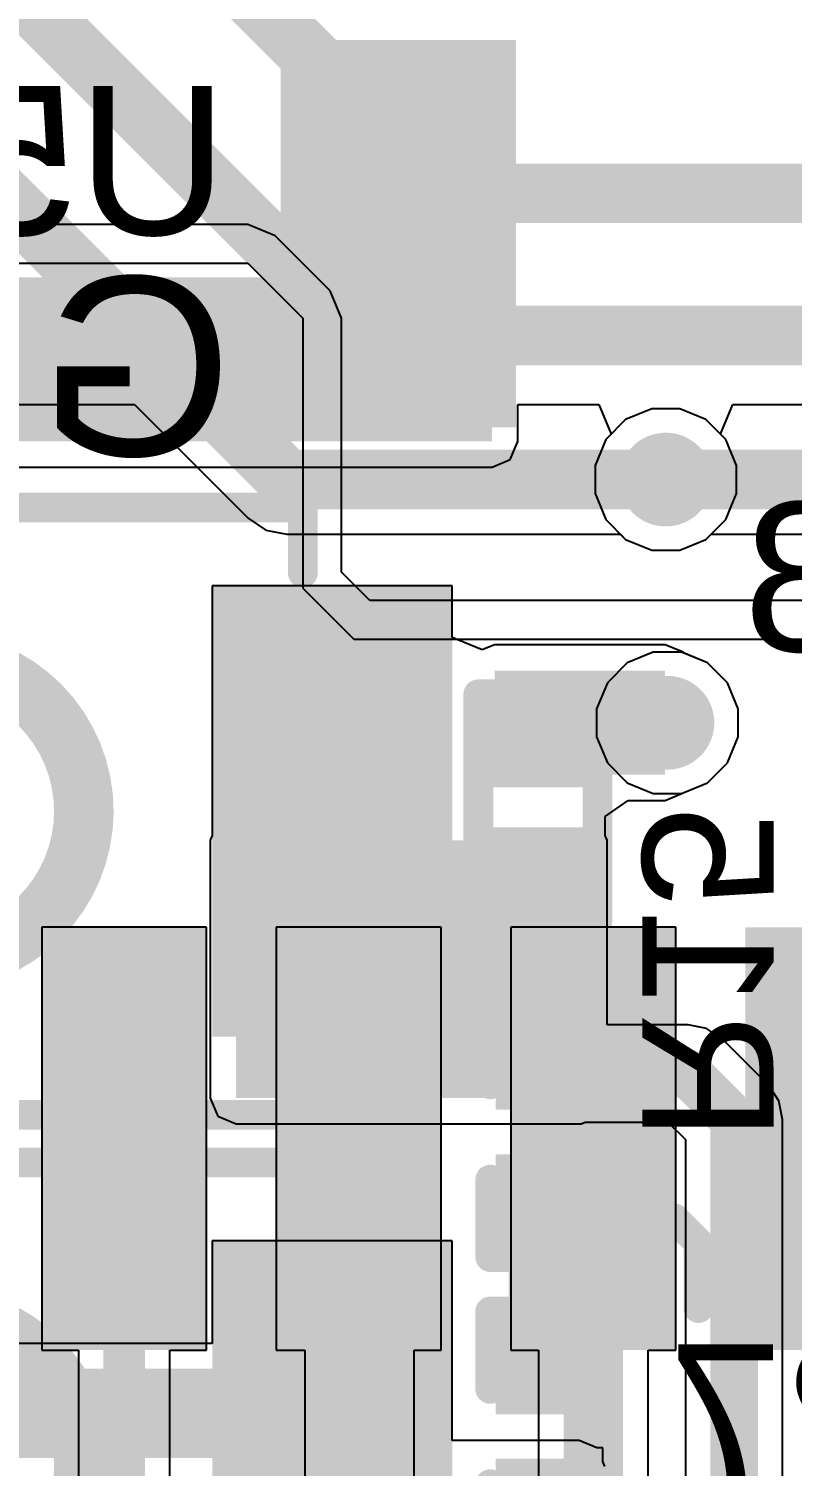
# Model space of a CAD drawing. Header units: millimetres. Extents: x -0.24 to 4.31, y -0.01 to 3.37.
# Drawn here: x 0.114 to 0.2421, y 0.718 to 0.9594 of the extents above; entities that cross this region are included whole.
import ezdxf

# ---------------------------------------------------------------- set-up
doc = ezdxf.new("R2010")
doc.units = ezdxf.units.MM
doc.header["$MEASUREMENT"] = 0
for name, color, linetype in [('BottomLayer', 5, 'Continuous'), ('BottomOverlay', 54, 'Continuous'), ('BottomPaste', 16, 'Continuous'), ('BottomSolder', 6, 'Continuous'), ('MidLayer1', 16, 'Continuous'), ('MidLayer2', 76, 'Continuous'), ('TopLayer', 1, 'Continuous'), ('TopPaste', 8, 'Continuous'), ('TopSolder', 216, 'Continuous'), ('ViaHoleLayer', 16, 'Continuous')]:
    doc.layers.add(name, color=color, linetype=linetype)
doc.styles.add('Arial', font='', dxfattribs={"height": 0.2})
doc.styles.get('Arial').set_extended_font_data('Arial')

# ---------------------------------------------------------------- blocks, each defined once
blk = doc.blocks.new('SOP_4_2_54_B_40')
at = {"layer": 'BottomLayer'}
blk.add_hatch(color=5, dxfattribs=at).paths.add_polyline_path([(0.09449, -0.03425), (0.15157, -0.03425), (0.15157, -0.06575), (0.09449, -0.06575)])
at = {"layer": 'BottomPaste'}
blk.add_hatch(color=16, dxfattribs=at).paths.add_polyline_path([(0.09449, -0.03425), (0.15157, -0.03425), (0.15157, -0.06575), (0.09449, -0.06575)])
at = {"layer": 'BottomSolder'}
blk.add_hatch(color=6, dxfattribs=at).paths.add_polyline_path([(0.09049, -0.03025), (0.15557, -0.03025), (0.15557, -0.06975), (0.09049, -0.06975)])
blk = doc.blocks.new('B3U_1000P_B_42')
at = {"layer": 'BottomLayer'}
for points in [[(-0.08307, 0.03386), (-0.05079, 0.03386), (-0.05079, -0.03386), (-0.08307, -0.03386)], [(0.05079, 0.03386), (0.08307, 0.03386), (0.08307, -0.03386), (0.05079, -0.03386)]]:
    blk.add_hatch(color=5, dxfattribs=at).paths.add_polyline_path(points)
at = {"layer": 'BottomPaste'}
for points in [[(-0.08307, 0.03386), (-0.05079, 0.03386), (-0.05079, -0.03386), (-0.08307, -0.03386)], [(0.05079, 0.03386), (0.08307, 0.03386), (0.08307, -0.03386), (0.05079, -0.03386)]]:
    blk.add_hatch(color=16, dxfattribs=at).paths.add_polyline_path(points)
at = {"layer": 'BottomSolder'}
for points in [[(-0.08707, 0.03786), (-0.04679, 0.03786), (-0.04679, -0.03786), (-0.08707, -0.03786)], [(0.04679, 0.03786), (0.08707, 0.03786), (0.08707, -0.03786), (0.04679, -0.03786)]]:
    blk.add_hatch(color=6, dxfattribs=at).paths.add_polyline_path(points)
at = {"layer": 'BottomOverlay', "const_width": 0.005}
for points in [[(-0.062, 0.051), (0.062, 0.051)], [(-0.062, 0.04), (-0.062, 0.051)], [(0.062, 0.04), (0.062, 0.051)], [(-0.062, -0.051), (-0.062, -0.04)], [(0.062, -0.051), (0.062, -0.04)], [(-0.062, -0.051), (0.062, -0.051)]]:
    blk.add_lwpolyline(points, dxfattribs=at)
at = {"layer": 'BottomOverlay'}
for points, const_width in [([(-0.06325, 0.051, 1), (-0.06075, 0.051, 1)], 0.0025), ([(-0.06325, 0.051, 1), (-0.06075, 0.051, 1)], 0.0025), ([(0.06075, 0.051, 1), (0.06325, 0.051, 1)], 0.0025), ([(0.06075, 0.051, 1), (0.06325, 0.051, 1)], 0.0025), ([(-0.06325, 0.04, 1), (-0.06075, 0.04, 1)], 0.0025), ([(0.06075, 0.04, 1), (0.06325, 0.04, 1)], 0.0025), ([(0.02524, 0, 1), (-0.02524, 0, 1)], 0.01), ([(-0.02774, 0, 1), (-0.02274, 0, 1)], 0.005), ([(0.02274, 0, 1), (0.02774, 0, 1)], 0.005), ([(-0.06325, -0.04, 1), (-0.06075, -0.04, 1)], 0.0025), ([(0.06075, -0.04, 1), (0.06325, -0.04, 1)], 0.0025), ([(-0.06325, -0.051, 1), (-0.06075, -0.051, 1)], 0.0025), ([(-0.06325, -0.051, 1), (-0.06075, -0.051, 1)], 0.0025), ([(0.06075, -0.051, 1), (0.06325, -0.051, 1)], 0.0025), ([(0.06075, -0.051, 1), (0.06325, -0.051, 1)], 0.0025)]:
    blk.add_lwpolyline(points, format="xyb", close=True, dxfattribs=dict(at, const_width=const_width))
blk = doc.blocks.new('B3U_1000P_B_43')
at = {"layer": 'BottomLayer'}
for points in [[(-0.08307, 0.03386), (-0.05079, 0.03386), (-0.05079, -0.03386), (-0.08307, -0.03386)], [(0.05079, 0.03386), (0.08307, 0.03386), (0.08307, -0.03386), (0.05079, -0.03386)]]:
    blk.add_hatch(color=5, dxfattribs=at).paths.add_polyline_path(points)
at = {"layer": 'BottomPaste'}
for points in [[(-0.08307, 0.03386), (-0.05079, 0.03386), (-0.05079, -0.03386), (-0.08307, -0.03386)], [(0.05079, 0.03386), (0.08307, 0.03386), (0.08307, -0.03386), (0.05079, -0.03386)]]:
    blk.add_hatch(color=16, dxfattribs=at).paths.add_polyline_path(points)
at = {"layer": 'BottomSolder'}
for points in [[(-0.08707, 0.03786), (-0.04679, 0.03786), (-0.04679, -0.03786), (-0.08707, -0.03786)], [(0.04679, 0.03786), (0.08707, 0.03786), (0.08707, -0.03786), (0.04679, -0.03786)]]:
    blk.add_hatch(color=6, dxfattribs=at).paths.add_polyline_path(points)
at = {"layer": 'BottomOverlay', "const_width": 0.005}
for points in [[(-0.062, 0.051), (0.062, 0.051)], [(-0.062, 0.04), (-0.062, 0.051)], [(0.062, 0.04), (0.062, 0.051)], [(-0.062, -0.051), (-0.062, -0.04)], [(0.062, -0.051), (0.062, -0.04)], [(-0.062, -0.051), (0.062, -0.051)]]:
    blk.add_lwpolyline(points, dxfattribs=at)
at = {"layer": 'BottomOverlay'}
for points, const_width in [([(-0.06325, 0.051, 1), (-0.06075, 0.051, 1)], 0.0025), ([(-0.06325, 0.051, 1), (-0.06075, 0.051, 1)], 0.0025), ([(0.06075, 0.051, 1), (0.06325, 0.051, 1)], 0.0025), ([(0.06075, 0.051, 1), (0.06325, 0.051, 1)], 0.0025), ([(-0.06325, 0.04, 1), (-0.06075, 0.04, 1)], 0.0025), ([(0.06075, 0.04, 1), (0.06325, 0.04, 1)], 0.0025), ([(0.02524, 0, 1), (-0.02524, 0, 1)], 0.01), ([(-0.02774, 0, 1), (-0.02274, 0, 1)], 0.005), ([(0.02274, 0, 1), (0.02774, 0, 1)], 0.005), ([(-0.06325, -0.04, 1), (-0.06075, -0.04, 1)], 0.0025), ([(0.06075, -0.04, 1), (0.06325, -0.04, 1)], 0.0025), ([(-0.06325, -0.051, 1), (-0.06075, -0.051, 1)], 0.0025), ([(-0.06325, -0.051, 1), (-0.06075, -0.051, 1)], 0.0025), ([(0.06075, -0.051, 1), (0.06325, -0.051, 1)], 0.0025), ([(0.06075, -0.051, 1), (0.06325, -0.051, 1)], 0.0025)]:
    blk.add_lwpolyline(points, format="xyb", close=True, dxfattribs=dict(at, const_width=const_width))
blk = doc.blocks.new('R___0201_B_46')
at = {"layer": 'BottomLayer'}
for points in [[(-0.01614, 0.00728), (-0.00551, 0.00728), (-0.00551, -0.00728), (-0.01614, -0.00728)], [(0.00551, 0.00728), (0.01614, 0.00728), (0.01614, -0.00728), (0.00551, -0.00728)]]:
    blk.add_hatch(color=5, dxfattribs=at).paths.add_polyline_path(points)
at = {"layer": 'BottomPaste'}
for points in [[(-0.01614, 0.00728), (-0.00551, 0.00728), (-0.00551, -0.00728), (-0.01614, -0.00728)], [(0.00551, 0.00728), (0.01614, 0.00728), (0.01614, -0.00728), (0.00551, -0.00728)]]:
    blk.add_hatch(color=16, dxfattribs=at).paths.add_polyline_path(points)
at = {"layer": 'BottomSolder'}
for points in [[(-0.01831, 0.00945), (-0.00335, 0.00945), (-0.00335, -0.00945), (-0.01831, -0.00945)], [(0.00335, 0.00945), (0.01831, 0.00945), (0.01831, -0.00945), (0.00335, -0.00945)]]:
    blk.add_hatch(color=6, dxfattribs=at).paths.add_polyline_path(points)
at = {"layer": 'BottomOverlay', "const_width": 0.005}
for points in [[(-0.019, 0.01), (-0.019, -0.01)], [(-0.019, 0.01), (0.019, 0.01)], [(0.019, 0.01), (0.019, -0.01)], [(-0.019, -0.01), (0.019, -0.01)]]:
    blk.add_lwpolyline(points, dxfattribs=at)
at = {"layer": 'BottomOverlay', "const_width": 0.0025}
for points in [[(-0.02025, 0.01, 1), (-0.01775, 0.01, 1)], [(-0.02025, 0.01, 1), (-0.01775, 0.01, 1)], [(0.01775, 0.01, 1), (0.02025, 0.01, 1)], [(0.01775, 0.01, 1), (0.02025, 0.01, 1)], [(-0.02025, -0.01, 1), (-0.01775, -0.01, 1)], [(-0.02025, -0.01, 1), (-0.01775, -0.01, 1)], [(0.01775, -0.01, 1), (0.02025, -0.01, 1)], [(0.01775, -0.01, 1), (0.02025, -0.01, 1)]]:
    blk.add_lwpolyline(points, format="xyb", close=True, dxfattribs=at)
blk = doc.blocks.new('V________T______60')
at = {"layer": 'TopLayer'}
for points in [[(-0.0689, -0.01821), (-0.04921, -0.01821), (-0.04921, -0.0812), (-0.0689, -0.0812)], [(-0.02953, -0.01821), (-0.00984, -0.01821), (-0.00984, -0.0812), (-0.02953, -0.0812)], [(0.00984, -0.01821), (0.02953, -0.01821), (0.02953, -0.0812), (0.00984, -0.0812)], [(0.04921, -0.01821), (0.0689, -0.01821), (0.0689, -0.0812), (0.04921, -0.0812)]]:
    blk.add_hatch(color=1, dxfattribs=at).paths.add_polyline_path(points)
at = {"layer": 'TopPaste'}
for points in [[(-0.0689, -0.01821), (-0.04921, -0.01821), (-0.04921, -0.0812), (-0.0689, -0.0812)], [(-0.02953, -0.01821), (-0.00984, -0.01821), (-0.00984, -0.0812), (-0.02953, -0.0812)], [(0.00984, -0.01821), (0.02953, -0.01821), (0.02953, -0.0812), (0.00984, -0.0812)], [(0.04921, -0.01821), (0.0689, -0.01821), (0.0689, -0.0812), (0.04921, -0.0812)]]:
    blk.add_hatch(color=8, dxfattribs=at).paths.add_polyline_path(points)
at = {"layer": 'TopSolder'}
for points in [[(-0.0729, -0.01421), (-0.04521, -0.01421), (-0.04521, -0.0852), (-0.0729, -0.0852)], [(-0.03353, -0.01421), (-0.00584, -0.01421), (-0.00584, -0.0852), (-0.03353, -0.0852)], [(0.00584, -0.01421), (0.03353, -0.01421), (0.03353, -0.0852), (0.00584, -0.0852)], [(0.04521, -0.01421), (0.0729, -0.01421), (0.0729, -0.0852), (0.04521, -0.0852)]]:
    blk.add_hatch(color=216, dxfattribs=at).paths.add_polyline_path(points)
blk = doc.blocks.new('CAP_0201_B_63')
at = {"layer": 'BottomLayer'}
for points in [[(-0.01772, 0.00591), (-0.00591, 0.00591), (-0.00591, -0.00591), (-0.01772, -0.00591)], [(0.00591, 0.00591), (0.01772, 0.00591), (0.01772, -0.00591), (0.00591, -0.00591)]]:
    blk.add_hatch(color=5, dxfattribs=at).paths.add_polyline_path(points)
at = {"layer": 'BottomPaste'}
for points in [[(-0.01772, 0.00591), (-0.00591, 0.00591), (-0.00591, -0.00591), (-0.01772, -0.00591)], [(0.00591, 0.00591), (0.01772, 0.00591), (0.01772, -0.00591), (0.00591, -0.00591)]]:
    blk.add_hatch(color=16, dxfattribs=at).paths.add_polyline_path(points)
at = {"layer": 'BottomSolder'}
for points in [[(-0.01988, 0.00807), (-0.00374, 0.00807), (-0.00374, -0.00807), (-0.01988, -0.00807)], [(0.00374, 0.00807), (0.01988, 0.00807), (0.01988, -0.00807), (0.00374, -0.00807)]]:
    blk.add_hatch(color=6, dxfattribs=at).paths.add_polyline_path(points)
at = {"layer": 'BottomOverlay', "const_width": 0.005}
for points in [[(-0.021, 0.009), (-0.008, 0.009)], [(-0.021, 0.009), (-0.021, -0.009)], [(0.008, 0.009), (0.021, 0.009)], [(0.021, 0.009), (0.021, -0.009)], [(-0.021, -0.009), (-0.008, -0.009)], [(0.008, -0.009), (0.021, -0.009)]]:
    blk.add_lwpolyline(points, dxfattribs=at)
at = {"layer": 'BottomOverlay', "const_width": 0.0025}
for points in [[(-0.02225, 0.009, 1), (-0.01975, 0.009, 1)], [(-0.02225, 0.009, 1), (-0.01975, 0.009, 1)], [(-0.00925, 0.009, 1), (-0.00675, 0.009, 1)], [(0.00675, 0.009, 1), (0.00925, 0.009, 1)], [(0.01975, 0.009, 1), (0.02225, 0.009, 1)], [(0.01975, 0.009, 1), (0.02225, 0.009, 1)], [(-0.02225, -0.009, 1), (-0.01975, -0.009, 1)], [(-0.02225, -0.009, 1), (-0.01975, -0.009, 1)], [(-0.00925, -0.009, 1), (-0.00675, -0.009, 1)], [(0.00675, -0.009, 1), (0.00925, -0.009, 1)], [(0.01975, -0.009, 1), (0.02225, -0.009, 1)], [(0.01975, -0.009, 1), (0.02225, -0.009, 1)]]:
    blk.add_lwpolyline(points, format="xyb", close=True, dxfattribs=at)
blk = doc.blocks.new('CAP_0201_B_68')
at = {"layer": 'BottomLayer'}
for points in [[(-0.01772, 0.00591), (-0.00591, 0.00591), (-0.00591, -0.00591), (-0.01772, -0.00591)], [(0.00591, 0.00591), (0.01772, 0.00591), (0.01772, -0.00591), (0.00591, -0.00591)]]:
    blk.add_hatch(color=5, dxfattribs=at).paths.add_polyline_path(points)
at = {"layer": 'BottomPaste'}
for points in [[(-0.01772, 0.00591), (-0.00591, 0.00591), (-0.00591, -0.00591), (-0.01772, -0.00591)], [(0.00591, 0.00591), (0.01772, 0.00591), (0.01772, -0.00591), (0.00591, -0.00591)]]:
    blk.add_hatch(color=16, dxfattribs=at).paths.add_polyline_path(points)
at = {"layer": 'BottomSolder'}
for points in [[(-0.01988, 0.00807), (-0.00374, 0.00807), (-0.00374, -0.00807), (-0.01988, -0.00807)], [(0.00374, 0.00807), (0.01988, 0.00807), (0.01988, -0.00807), (0.00374, -0.00807)]]:
    blk.add_hatch(color=6, dxfattribs=at).paths.add_polyline_path(points)
at = {"layer": 'BottomOverlay', "const_width": 0.005}
for points in [[(-0.008, 0.009), (-0.021, 0.009)], [(-0.021, -0.009), (-0.021, 0.009)], [(0.021, 0.009), (0.008, 0.009)], [(0.021, -0.009), (0.021, 0.009)], [(-0.008, -0.009), (-0.021, -0.009)], [(0.021, -0.009), (0.008, -0.009)]]:
    blk.add_lwpolyline(points, dxfattribs=at)
at = {"layer": 'BottomOverlay', "const_width": 0.0025}
for points in [[(-0.02225, 0.009, 1), (-0.01975, 0.009, 1)], [(-0.02225, 0.009, 1), (-0.01975, 0.009, 1)], [(-0.00925, 0.009, 1), (-0.00675, 0.009, 1)], [(0.00675, 0.009, 1), (0.00925, 0.009, 1)], [(0.01975, 0.009, 1), (0.02225, 0.009, 1)], [(0.01975, 0.009, 1), (0.02225, 0.009, 1)], [(-0.02225, -0.009, 1), (-0.01975, -0.009, 1)], [(-0.02225, -0.009, 1), (-0.01975, -0.009, 1)], [(-0.00925, -0.009, 1), (-0.00675, -0.009, 1)], [(0.00675, -0.009, 1), (0.00925, -0.009, 1)], [(0.01975, -0.009, 1), (0.02225, -0.009, 1)], [(0.01975, -0.009, 1), (0.02225, -0.009, 1)]]:
    blk.add_lwpolyline(points, format="xyb", close=True, dxfattribs=at)

msp = doc.modelspace()

# ---------------------------------------------------------------- hatches: boundary and pattern name
at = {"layer": 'BottomLayer'}
for points in [[(0.04038, 0.8901), (0.19175, 0.8901), (0.19175, 0.91766), (0.04038, 0.91766)], [(0.19217, 0.83414), (0.22079, 0.83414), (0.22079, 0.85162), (0.19217, 0.85162)], [(0.14879, 0.77984), (0.20673, 0.77984), (0.20673, 0.82311), (0.14879, 0.82311)], [(0.19454, 0.72891), (0.20635, 0.72891), (0.20635, 0.76824), (0.19454, 0.76824)]]:
    msp.add_hatch(color=5, dxfattribs=at).paths.add_polyline_path(points)
h = msp.add_hatch(color=5, dxfattribs=at)
edge = h.paths.add_edge_path()
edge.add_arc((0.22091, 0.88368), 0.00787, 0, 360)
h = msp.add_hatch(color=5, dxfattribs=at)
edge = h.paths.add_edge_path()
edge.add_arc((0.22119, 0.84285), 0.00787, 0, 360)
at = {"layer": 'MidLayer1'}
h = msp.add_hatch(color=16, dxfattribs=at)
edge = h.paths.add_edge_path()
edge.add_arc((0.22091, 0.88368), 0.00787, 0, 360)
h = msp.add_hatch(color=16, dxfattribs=at)
edge = h.paths.add_edge_path()
edge.add_arc((0.22119, 0.84285), 0.00787, 0, 360)
at = {"layer": 'MidLayer2'}
h = msp.add_hatch(color=76, dxfattribs=at)
edge = h.paths.add_edge_path()
edge.add_arc((0.22091, 0.88368), 0.00787, 0, 360)
h = msp.add_hatch(color=76, dxfattribs=at)
edge = h.paths.add_edge_path()
edge.add_arc((0.22119, 0.84285), 0.00787, 0, 360)
at = {"layer": 'TopLayer'}
h = msp.add_hatch(color=1, dxfattribs=at)
edge = h.paths.add_edge_path()
edge.add_arc((0.22091, 0.88368), 0.00787, 0, 360)
h = msp.add_hatch(color=1, dxfattribs=at)
edge = h.paths.add_edge_path()
edge.add_arc((0.22119, 0.84285), 0.00787, 0, 360)
at = {"layer": 'ViaHoleLayer'}
h = msp.add_hatch(color=16, dxfattribs=at)
edge = h.paths.add_edge_path()
edge.add_arc((0.22091, 0.88368), 0.00394, 0, 360)
h = msp.add_hatch(color=16, dxfattribs=at)
edge = h.paths.add_edge_path()
edge.add_arc((0.22119, 0.84285), 0.00394, 0, 360)

# ---------------------------------------------------------------- linework, layer by layer
at = {"layer": 'BottomLayer'}
for p, q in [((0.19608, 0.8901), (0.19608, 0.89628)), ((0.19608, 0.89628), (0.20965, 0.89628)), ((0.20965, 0.89628), (0.21172, 0.89128)), ((0.21172, 0.89128), (0.21084, 0.89041)), ((0.19481, 0.88704), (0.19608, 0.8901)), ((0.21084, 0.89041), (0.20904, 0.88604)), ((0.19175, 0.88577), (0.19481, 0.88704)), ((0.20904, 0.88604), (0.20904, 0.88132)), ((0.04038, 0.88577), (0.19175, 0.88577)), ((0.20904, 0.88132), (0.21084, 0.87695)), ((0.21084, 0.87695), (0.21418, 0.87361)), ((0.22764, 0.87361), (0.22853, 0.8745)), ((0.22853, 0.8745), (0.24639, 0.8745)), ((0.21418, 0.87361), (0.21855, 0.87181)), ((0.21855, 0.87181), (0.22327, 0.87181)), ((0.22327, 0.87181), (0.22764, 0.87361)), ((0.18507, 0.86586), (0.14479, 0.86586)), ((0.14479, 0.86586), (0.14479, 0.82391)), ((0.18507, 0.85718), (0.18507, 0.86586)), ((0.19007, 0.85508), (0.18507, 0.85718)), ((0.19217, 0.85595), (0.19007, 0.85508)), ((0.22079, 0.85595), (0.19217, 0.85595)), ((0.22385, 0.85468), (0.22079, 0.85595)), ((0.22389, 0.85458), (0.22385, 0.85468)), ((0.22791, 0.85291), (0.22389, 0.85458)), ((0.23125, 0.84957), (0.22791, 0.85291)), ((0.23306, 0.84521), (0.23125, 0.84957)), ((0.23306, 0.84049), (0.23306, 0.84521)), ((0.23125, 0.83612), (0.23306, 0.84049)), ((0.22791, 0.83278), (0.23125, 0.83612)), ((0.22386, 0.8311), (0.22791, 0.83278)), ((0.22079, 0.82981), (0.22385, 0.83108)), ((0.22385, 0.83108), (0.22386, 0.8311)), ((0.21073, 0.82711), (0.21462, 0.82981)), ((0.21462, 0.82981), (0.22079, 0.82981)), ((0.21073, 0.82391), (0.21073, 0.82711)), ((0.14479, 0.82391), (0.14446, 0.82311)), ((0.14446, 0.82311), (0.14446, 0.77984)), ((0.21106, 0.82311), (0.21073, 0.82391)), ((0.21106, 0.79211), (0.21106, 0.82311)), ((0.22465, 0.79211), (0.21106, 0.79211)), ((0.22777, 0.79149), (0.22465, 0.79211)), ((0.22465, 0.79211), (0.22465, 0.79211)), ((0.23042, 0.78972), (0.22777, 0.79149)), ((0.23814, 0.782), (0.23042, 0.78972)), ((0.14446, 0.77984), (0.14573, 0.77678)), ((0.23991, 0.77935), (0.23814, 0.782)), ((0.23814, 0.782), (0.23814, 0.782)), ((0.24053, 0.77623), (0.23991, 0.77935)), ((0.14573, 0.77678), (0.14879, 0.77551)), ((0.14879, 0.77551), (0.20673, 0.77551)), ((0.20673, 0.77551), (0.20741, 0.7758)), ((0.20741, 0.7758), (0.22127, 0.7758)), ((0.22127, 0.7758), (0.22421, 0.77285)), ((0.24053, 0.67552), (0.24053, 0.77623)), ((0.24053, 0.77623), (0.24053, 0.77623)), ((0.22421, 0.77285), (0.22421, 0.638)), ((0.18507, 0.75586), (0.14479, 0.75586)), ((0.14479, 0.75586), (0.14479, 0.73863)), ((0.18507, 0.72233), (0.18507, 0.75586)), ((0.14479, 0.73863), (0.10917, 0.73863)), ((0.20635, 0.72233), (0.18507, 0.72233)), ((0.20934, 0.72109), (0.20635, 0.72233)), ((0.21035, 0.72109), (0.20934, 0.72109)), ((0.21035, 0.7188), (0.21035, 0.72109)), ((0.21068, 0.718), (0.21035, 0.7188))]:
    msp.add_line(p, q, dxfattribs=at)
for points, const_width in [([(0.176, 0.92497), (0.18675, 0.91422)], 0.01), ([(0.22091, 0.88368), (0.25019, 0.88368)], 0.01), ([(0.19945, 0.83945), (0.20285, 0.84285)], 0.005), ([(0.20285, 0.84285), (0.22119, 0.84285)], 0.005), ([(0.20045, 0.78595), (0.20245, 0.78395)], 0.008), ([(0.20245, 0.78395), (0.22465, 0.78395)], 0.008), ([(0.22465, 0.78395), (0.23237, 0.77623)], 0.008), ([(0.23237, 0.62121), (0.23237, 0.77623)], 0.008), ([(0.10432, 0.72691), (0.16949, 0.72691)], 0.015)]:
    msp.add_lwpolyline(points, dxfattribs=dict(at, const_width=const_width))
for points, const_width in [([(0.1735, 0.92497, 1), (0.1785, 0.92497, 1)], 0.005), ([(0.18425, 0.91422, 1), (0.18925, 0.91422, 1)], 0.005), ([(0.21841, 0.88368, 1), (0.22341, 0.88368, 1)], 0.005), ([(0.2016, 0.84285, 1), (0.2041, 0.84285, 1)], 0.0025), ([(0.2016, 0.84285, 1), (0.2041, 0.84285, 1)], 0.0025), ([(0.21994, 0.84285, 1), (0.22244, 0.84285, 1)], 0.0025), ([(0.1982, 0.83945, 1), (0.2007, 0.83945, 1)], 0.0025), ([(0.19845, 0.78595, 1), (0.20245, 0.78595, 1)], 0.004), ([(0.20045, 0.78395, 1), (0.20445, 0.78395, 1)], 0.004), ([(0.20045, 0.78395, 1), (0.20445, 0.78395, 1)], 0.004), ([(0.22265, 0.78395, 1), (0.22665, 0.78395, 1)], 0.004), ([(0.22265, 0.78395, 1), (0.22665, 0.78395, 1)], 0.004), ([(0.23037, 0.77623, 1), (0.23437, 0.77623, 1)], 0.004), ([(0.23037, 0.77623, 1), (0.23437, 0.77623, 1)], 0.004), ([(0.16574, 0.72691, 1), (0.17324, 0.72691, 1)], 0.0075)]:
    msp.add_lwpolyline(points, format="xyb", close=True, dxfattribs=dict(at, const_width=const_width))
at = {"layer": 'BottomOverlay', "const_width": 0.005}
for points in [[(0.20945, 0.75964), (0.22231, 0.75964)], [(0.22231, 0.75964), (0.2264, 0.75555)], [(0.2264, 0.74458), (0.2264, 0.75555)]]:
    msp.add_lwpolyline(points, dxfattribs=at)
at = {"layer": 'BottomOverlay', "const_width": 0.0025}
for points in [[(0.2082, 0.75964, 1), (0.2107, 0.75964, 1)], [(0.22106, 0.75964, 1), (0.22356, 0.75964, 1)], [(0.22106, 0.75964, 1), (0.22356, 0.75964, 1)], [(0.22515, 0.75555, 1), (0.22765, 0.75555, 1)], [(0.22515, 0.75555, 1), (0.22765, 0.75555, 1)], [(0.22515, 0.74458, 1), (0.22765, 0.74458, 1)]]:
    msp.add_lwpolyline(points, format="xyb", close=True, dxfattribs=at)
at = {"layer": 'MidLayer1'}
for p, q in [((0.15077, 0.92649), (0.04536, 0.92649)), ((0.15536, 0.92459), (0.15077, 0.92649)), ((0.16459, 0.91536), (0.15536, 0.92459)), ((0.04536, 0.92), (0.15077, 0.92)), ((0.15077, 0.92), (0.16, 0.91077)), ((0.16649, 0.91077), (0.16459, 0.91536)), ((0.16, 0.91077), (0.16, 0.86543)), ((0.16649, 0.86812), (0.16649, 0.91077)), ((0.21855, 0.89555), (0.21418, 0.89375)), ((0.22327, 0.89555), (0.21855, 0.89555)), ((0.22764, 0.89375), (0.22327, 0.89555)), ((0.21418, 0.89375), (0.21084, 0.89041)), ((0.23098, 0.89041), (0.22764, 0.89375)), ((0.21084, 0.89041), (0.20904, 0.88604)), ((0.23278, 0.88604), (0.23098, 0.89041)), ((0.20904, 0.88604), (0.20904, 0.88132)), ((0.23278, 0.88132), (0.23278, 0.88604)), ((0.20904, 0.88132), (0.21084, 0.87695)), ((0.23098, 0.87695), (0.23278, 0.88132)), ((0.21084, 0.87695), (0.21418, 0.87361)), ((0.22764, 0.87361), (0.23098, 0.87695)), ((0.21418, 0.87361), (0.21855, 0.87181)), ((0.21855, 0.87181), (0.22327, 0.87181)), ((0.22327, 0.87181), (0.22764, 0.87361)), ((0.17122, 0.86339), (0.16649, 0.86812)), ((0.16, 0.86543), (0.16853, 0.8569)), ((0.26437, 0.86339), (0.17122, 0.86339)), ((0.16853, 0.8569), (0.26437, 0.8569))]:
    msp.add_line(p, q, dxfattribs=at)
at = {"layer": 'MidLayer2'}
for p, q in [((0.21855, 0.89555), (0.21418, 0.89375)), ((0.22327, 0.89555), (0.21855, 0.89555)), ((0.22764, 0.89375), (0.22327, 0.89555)), ((0.21418, 0.89375), (0.21084, 0.89041)), ((0.23098, 0.89041), (0.22764, 0.89375)), ((0.21084, 0.89041), (0.20904, 0.88604)), ((0.23278, 0.88604), (0.23098, 0.89041)), ((0.20904, 0.88604), (0.20904, 0.88132)), ((0.23278, 0.88132), (0.23278, 0.88604)), ((0.20904, 0.88132), (0.21084, 0.87695)), ((0.23098, 0.87695), (0.23278, 0.88132)), ((0.21084, 0.87695), (0.21418, 0.87361)), ((0.22764, 0.87361), (0.23098, 0.87695)), ((0.21418, 0.87361), (0.21855, 0.87181)), ((0.21855, 0.87181), (0.22327, 0.87181)), ((0.22327, 0.87181), (0.22764, 0.87361)), ((0.21882, 0.85472), (0.21446, 0.85291)), ((0.22355, 0.85472), (0.21882, 0.85472)), ((0.22791, 0.85291), (0.22355, 0.85472)), ((0.21446, 0.85291), (0.21112, 0.84957)), ((0.23125, 0.84957), (0.22791, 0.85291)), ((0.21112, 0.84957), (0.20931, 0.84521)), ((0.23306, 0.84521), (0.23125, 0.84957)), ((0.20931, 0.84521), (0.20931, 0.84049)), ((0.23306, 0.84049), (0.23306, 0.84521)), ((0.20931, 0.84049), (0.21112, 0.83612)), ((0.23125, 0.83612), (0.23306, 0.84049)), ((0.21112, 0.83612), (0.21446, 0.83278)), ((0.22791, 0.83278), (0.23125, 0.83612)), ((0.21446, 0.83278), (0.21882, 0.83097)), ((0.22355, 0.83097), (0.22791, 0.83278)), ((0.21882, 0.83097), (0.22355, 0.83097))]:
    msp.add_line(p, q, dxfattribs=at)
at = {"layer": 'TopLayer'}
for p, q in [((0.09747, 0.89628), (0.13174, 0.89628)), ((0.13174, 0.89628), (0.15083, 0.87719)), ((0.2301, 0.89128), (0.23217, 0.89628)), ((0.23217, 0.89628), (0.26878, 0.89628)), ((0.23098, 0.89041), (0.2301, 0.89128)), ((0.23278, 0.88604), (0.23098, 0.89041)), ((0.23278, 0.88132), (0.23278, 0.88604)), ((0.23098, 0.87695), (0.23278, 0.88132)), ((0.15083, 0.87719), (0.15381, 0.8752)), ((0.22764, 0.87361), (0.23098, 0.87695)), ((0.15381, 0.8752), (0.15732, 0.8745)), ((0.15732, 0.8745), (0.21329, 0.8745)), ((0.21329, 0.8745), (0.21418, 0.87361)), ((0.21418, 0.87361), (0.21855, 0.87181)), ((0.21855, 0.87181), (0.22327, 0.87181)), ((0.22327, 0.87181), (0.22764, 0.87361)), ((0.21882, 0.85472), (0.21446, 0.85291)), ((0.22355, 0.85472), (0.21882, 0.85472)), ((0.22791, 0.85291), (0.22355, 0.85472)), ((0.21446, 0.85291), (0.21112, 0.84957)), ((0.23125, 0.84957), (0.22791, 0.85291)), ((0.21112, 0.84957), (0.20931, 0.84521)), ((0.23306, 0.84521), (0.23125, 0.84957)), ((0.20931, 0.84521), (0.20931, 0.84049)), ((0.23306, 0.84049), (0.23306, 0.84521)), ((0.20931, 0.84049), (0.21112, 0.83612)), ((0.23125, 0.83612), (0.23306, 0.84049)), ((0.21112, 0.83612), (0.21446, 0.83278)), ((0.22791, 0.83278), (0.23125, 0.83612)), ((0.21446, 0.83278), (0.21882, 0.83097)), ((0.22355, 0.83097), (0.22791, 0.83278)), ((0.21882, 0.83097), (0.22355, 0.83097)), ((0.14385, 0.80851), (0.11617, 0.80851)), ((0.11617, 0.80851), (0.11617, 0.73752)), ((0.14385, 0.73752), (0.14385, 0.80851)), ((0.18322, 0.80851), (0.15554, 0.80851)), ((0.15554, 0.80851), (0.15554, 0.73752)), ((0.18322, 0.73752), (0.18322, 0.80851)), ((0.22259, 0.80851), (0.19491, 0.80851)), ((0.19491, 0.80851), (0.19491, 0.73752)), ((0.22259, 0.73752), (0.22259, 0.80851)), ((0.11617, 0.73752), (0.12236, 0.73752)), ((0.12236, 0.73752), (0.12236, 0.60863)), ((0.13766, 0.60547), (0.13766, 0.73752)), ((0.13766, 0.73752), (0.14385, 0.73752)), ((0.15554, 0.73752), (0.16031, 0.73752)), ((0.16031, 0.73752), (0.16031, 0.61968)), ((0.17866, 0.62348), (0.17866, 0.73752)), ((0.17866, 0.73752), (0.18322, 0.73752)), ((0.19491, 0.73752), (0.19957, 0.73752)), ((0.19957, 0.73752), (0.19957, 0.63598)), ((0.21793, 0.63978), (0.21793, 0.73752)), ((0.21793, 0.73752), (0.22259, 0.73752))]:
    msp.add_line(p, q, dxfattribs=at)
for points, const_width in [([(0.103, 1.013), (0.18426, 0.93174)], 0.01), ([(0.10299, 0.97475), (0.16987, 0.90787)], 0.01), ([(0.097, 0.944), (0.15732, 0.88368)], 0.01), ([(0.18426, 0.93174), (0.29707, 0.93174)], 0.01), ([(0.16987, 0.90787), (0.27017, 0.90787)], 0.01), ([(0.15732, 0.88368), (0.22091, 0.88368)], 0.01), ([(0.16949, 0.61968), (0.16949, 0.77291)], 0.01), ([(0.20875, 0.63598), (0.20875, 0.77302)], 0.01), ([(0.13001, 0.60547), (0.13001, 0.77302)], 0.007)]:
    msp.add_lwpolyline(points, dxfattribs=dict(at, const_width=const_width))
for points, const_width in [([(0.18176, 0.93174, 1), (0.18676, 0.93174, 1)], 0.005), ([(0.18176, 0.93174, 1), (0.18676, 0.93174, 1)], 0.005), ([(0.16737, 0.90787, 1), (0.17237, 0.90787, 1)], 0.005), ([(0.16737, 0.90787, 1), (0.17237, 0.90787, 1)], 0.005), ([(0.15482, 0.88368, 1), (0.15982, 0.88368, 1)], 0.005), ([(0.15482, 0.88368, 1), (0.15982, 0.88368, 1)], 0.005), ([(0.21841, 0.88368, 1), (0.22341, 0.88368, 1)], 0.005), ([(0.16699, 0.77291, 1), (0.17199, 0.77291, 1)], 0.005), ([(0.20625, 0.77302, 1), (0.21125, 0.77302, 1)], 0.005), ([(0.12826, 0.77302, 1), (0.13176, 0.77302, 1)], 0.0035)]:
    msp.add_lwpolyline(points, format="xyb", close=True, dxfattribs=dict(at, const_width=const_width))

# ---------------------------------------------------------------- block references
for name, p, rotation in [('SOP_4_2_54_B_40', (0.226, 1.048), 270), ('R___0201_B_46', (0.19945, 0.82863), 90), ('V________T______60', (0.18906, 0.72331), 180), ('CAP_0201_B_63', (0.20045, 0.77414), 90), ('CAP_0201_B_68', (0.20045, 0.723), 270)]:
    msp.add_blockref(name, p, dxfattribs=dict(rotation=rotation))
for name, p in [('B3U_1000P_B_42', (0.098, 0.828)), ('B3U_1000P_B_43', (0.098, 0.718))]:
    msp.add_blockref(name, p)

# ---------------------------------------------------------------- texts
at = {"layer": 'BottomOverlay', "style": 'Arial', "text_generation_flag": 2}
for s, p in [('U5', (0.14737, 0.92478)), ('R18', (0.298, 0.85485)), ('C27', (0.28532, 0.7135))]:
    msp.add_text(s, height=0.025, dxfattribs=at).set_placement(p)
for s, height, rotation, p in [('GPIO', 0.03, 360, (0.14819, 0.88771)), ('R15', 0.022, 270, (0.217, 0.77251))]:
    msp.add_text(s, height=height, rotation=rotation, dxfattribs=at).set_placement(p)

doc.saveas('drawing.dxf')
